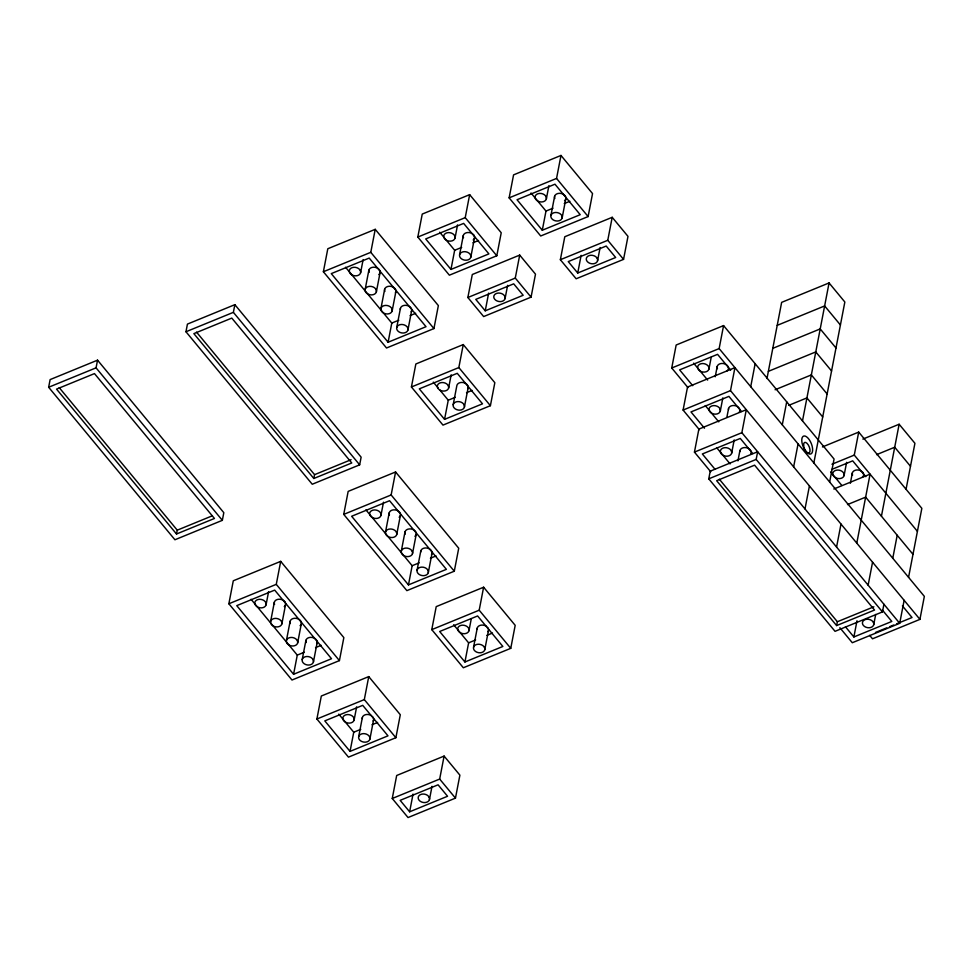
<?xml version="1.0" encoding="UTF-8"?>
<svg xmlns="http://www.w3.org/2000/svg" width="973" height="973" viewBox="0 0 973 973"><rect width="100%" height="100%" fill="white"/><g stroke="black" fill="none" stroke-linecap="round" stroke-linejoin="round"><path stroke-width="1.46" d="M48.65 387.254L50.122 379.592L97.543 360.168L223.814 512.674L222.343 520.336L174.933 539.76L48.65 387.254L96.059 367.843L97.543 360.168M185.965 331.757L187.436 324.094L234.858 304.671L361.129 457.176L359.657 464.839L312.248 484.25L185.965 331.757L233.374 312.345L234.858 304.671M176.514 533.995L56.543 389.127L94.478 373.596L214.449 518.463L176.514 533.995L177.256 530.163L59.219 387.631M228.862 603.771L233.289 580.784L280.698 561.36L343.846 637.607L339.419 660.606L291.997 680.018L228.862 603.771L276.271 584.347L280.698 561.36M323.377 271.747L327.804 248.747L375.225 229.336L438.361 305.583L433.934 328.57L386.524 347.993L323.377 271.747L370.786 252.323L375.225 229.336M266.055 604.865L268.609 591.596M270.652 621.382L274.337 602.226M281.842 623.924L285.539 604.768M313.829 478.497L193.858 333.63L231.793 318.098L351.764 462.966L313.829 478.497L314.571 474.666L196.534 332.134M286.427 640.441L290.124 621.285M360.582 272.841L363.136 259.572M365.167 289.358L368.852 270.19M297.629 642.983L301.314 623.827M293.591 674.265L236.755 605.644L274.69 590.112L331.513 658.733L293.591 674.265L297.276 655.109L251.046 599.271M302.214 659.512L305.911 640.343M376.356 291.9L380.054 272.732M380.954 308.417L384.639 289.261M313.415 662.054L317.101 642.885M343.737 514.389L348.164 491.389L395.585 471.978L458.721 548.225L454.294 571.212L406.884 590.635L343.737 514.389L391.146 494.965L395.585 471.978M392.143 310.959L395.841 291.803M388.105 342.241L331.282 273.62L369.205 258.076L426.028 326.697L388.105 342.241L391.791 323.072L345.561 267.247M316.894 719.011L321.321 696.023L368.743 676.6L400.304 714.729L395.877 737.716L348.468 757.14L316.894 719.011L364.316 699.599L368.743 676.6M396.729 327.475L400.426 308.319M417.818 237.059L422.246 214.072L469.655 194.649L501.229 232.766L496.802 255.765L449.38 275.189L417.818 237.059L465.228 217.636L469.655 194.649M407.93 330.017L411.615 310.861M380.942 515.483L383.496 502.214M411.421 386.986L415.848 363.987L463.257 344.576L494.831 382.693L490.404 405.692L442.983 425.104L411.421 386.986L458.83 367.563L463.257 344.576M385.527 532L389.212 512.832M354.099 720.105L356.653 706.836M350.049 751.387L324.8 720.884L362.722 705.352L387.984 735.843L350.049 751.387L353.746 732.219L338.774 714.146M396.716 534.542L400.414 515.374M358.684 736.622L362.37 717.466M455.011 238.154L457.565 224.885M450.973 269.436L425.712 238.932L463.647 223.401L488.896 253.892L450.973 269.436L454.659 250.268L439.687 232.194M401.314 551.059L404.999 531.903M459.597 254.671L463.294 235.515M369.886 739.164L373.571 720.008M412.503 553.601L416.201 534.445M470.798 257.213L474.483 238.057M408.465 584.882L351.642 516.262L389.565 500.718L446.388 569.339L408.465 584.882L412.151 565.714L365.921 509.888M448.614 388.081L451.168 374.812M444.564 419.351L419.314 388.859L457.249 373.316L482.499 403.819L444.564 419.351L448.261 400.195L439.845 390.027M467.867 297.507L472.294 274.508L519.704 255.096L535.491 274.155L531.063 297.142L483.654 316.566L467.867 297.507L515.276 278.083L519.704 255.096M417.089 570.117L420.786 550.961M453.199 404.598L456.884 385.442A5.741 4.22 10.9 0 1 461.311 382.45A5.741 4.22 10.9 0 1 467.186 384.712L467.867 385.77A5.741 4.22 10.9 0 1 467.624 388.993M428.29 572.659L431.976 553.503M464.401 407.14L468.086 387.984M485.235 310.813L475.773 299.38L513.695 283.836L523.17 295.281L485.235 310.813L488.641 293.128M392.253 798.492L396.68 775.493L444.102 756.082L459.888 775.14L455.461 798.128L408.04 817.551L392.253 798.492L439.674 779.069L444.102 756.082M509.134 197.86L513.574 174.872L560.983 155.449L592.545 193.578L588.118 216.565L540.708 235.989L509.134 197.86L556.556 178.436L560.983 155.449M431.781 629.628L436.208 606.629L483.617 587.218L515.191 625.335L510.764 648.334L463.343 667.758L431.781 629.628L479.19 610.205L483.617 587.218M505.072 298.602L507.626 285.332M409.633 811.798L400.158 800.353L438.081 784.822L447.556 796.255L409.633 811.798L413.039 794.114M429.458 799.575L432.012 786.318M546.34 198.954L548.894 185.685M542.289 230.236L517.04 199.733L554.963 184.201L580.224 214.692L542.289 230.236L545.987 211.068L531.015 192.995M468.974 630.723L471.248 618.925M464.924 661.993L439.674 631.501L477.609 615.958L502.859 646.461L464.924 661.993L468.621 642.837L453.649 624.763M550.925 215.471L554.61 196.315M473.559 647.24L477.244 628.084M562.126 218.013L565.812 198.857M484.761 649.782L488.446 630.626M560.363 259.718L564.79 236.731L612.199 217.307L627.986 236.366L623.559 259.365L576.15 278.777L560.363 259.718L607.772 240.295L612.199 217.307M577.731 273.024L568.256 261.591L606.191 246.047L615.666 257.492L577.731 273.024L581.136 255.34M597.556 260.813L600.11 247.543M687.996 387.643L671.735 368.001L676.162 345.014L723.571 325.59L834.068 459.025L829.641 482.012M699.356 429.701L683.095 410.059L687.522 387.059L734.931 367.648L730.504 390.635L919.923 619.375L872.513 638.799L869.643 635.333M708.928 369.095L711.202 357.298M710.716 471.747L694.442 452.117L698.869 429.117L746.291 409.694L741.864 432.693L899.709 623.316L852.299 642.727L839.857 627.707M919.923 619.375L924.35 596.388L719.144 348.577L723.571 325.59M715.216 376.77L717.21 366.456M720.288 411.153L722.842 397.884M708.758 478.838L710.229 471.175L757.639 451.752L756.167 459.414L882.45 611.908L835.041 631.331L708.758 478.838L756.167 459.414M726.867 417.356L728.57 408.514M731.647 453.199L734.201 439.942M750.718 386.707L755.145 363.707M737.935 460.886L739.918 450.56M766.979 378.521L781.647 302.36L829.069 282.936L844.844 302.007L813.854 462.953M782.28 424.824L786.707 401.837M793.64 466.882L798.067 443.895M802.494 420.895L829.069 282.936M804.999 508.94L809.427 485.941M844.065 475.602L846.619 462.333M836.573 547.057L841 524.07M917.417 531.343L854.282 455.096L858.709 432.097L822.453 446.948M850.353 483.277L852.348 472.963M836.622 625.578L716.651 480.711L754.586 465.167L874.545 610.047L836.622 625.578L837.364 621.747L719.327 479.215M856.787 543.129L870.069 474.155L833.812 489.005M882.462 610.144L891.815 621.443L853.88 636.974L857.006 620.762M868.135 585.187L872.562 562.199M881.429 516.213L899.137 424.24L862.881 439.091M873.705 624.763L875.7 614.437M882.45 611.908L883.922 604.245M892.776 558.259L897.203 535.272M906.058 489.285L914.924 443.299L899.137 424.24M899.709 623.316L904.136 600.317M908.563 577.33L921.845 508.344L858.709 432.097M545.987 211.068L553.005 208.198M564.243 203.588L569.862 201.289M454.659 250.268L461.689 247.397M472.927 242.788L478.546 240.489M391.791 323.072L398.821 320.202M410.059 315.593L415.678 313.294M448.261 400.195L455.279 397.312M466.517 392.715L472.136 390.416M177.256 530.163L212.369 515.787M314.571 474.666L351.095 459.706M671.735 368.001L719.144 348.577M777.22 325.359L824.642 305.936L840.417 324.994M772.793 348.346L820.215 328.923L835.989 347.993M768.366 371.345L815.775 351.922L831.562 370.981M683.095 410.059L730.504 390.635M775.092 389.759L811.348 374.909L827.135 393.98M788.799 405.327L806.921 397.908L822.708 416.967M412.151 565.714L419.181 562.844M430.419 558.234L436.038 555.936M694.442 452.117L741.864 432.693M297.276 655.109L304.306 652.226M315.544 647.629L321.163 645.318M831.964 464.23L854.282 455.096M831.623 469.473L852.701 460.849L865.788 476.661M876.576 454.659L894.71 447.227L910.497 466.286M468.621 642.837L475.639 639.954M486.877 635.357L492.496 633.058M847.507 504.573L865.642 497.142L912.99 554.33M353.746 732.219L360.764 729.349M372.002 724.739L377.621 722.44M837.364 621.747L873.888 606.787M875.493 632.474L886.731 627.865M889.541 626.721L893.761 624.994M896.571 623.839L912.029 617.514L902.397 605.875M830.614 471.905L841.84 485.466M730.662 370.154L717.563 354.342L679.628 369.874L692.727 385.685M556.556 178.436L588.118 216.565M607.772 240.295L623.559 259.365M741.438 411.506L728.923 396.388L690.988 411.932L704.476 428.205M693.615 363.136L707.639 380.078M752.798 453.564L740.271 438.446L702.348 453.977L714.863 469.108M705.267 405.559L718.755 421.844M716.627 447.616L730.115 463.902M845.464 626.807L853.88 636.974M465.228 217.636L496.802 255.765M515.276 278.083L531.063 297.142M370.786 252.323L433.934 328.57M458.83 367.563L490.404 405.692M433.289 382.121L437.972 387.765M391.146 494.965L454.294 571.212M233.374 312.345L359.657 464.839M479.19 610.205L510.764 648.334M439.674 779.069L455.461 798.128M276.271 584.347L339.419 660.606M96.059 367.843L222.343 520.336M364.316 699.599L395.877 737.716M862.674 472.294L863.319 473.292A5.741 4.22 10.9 0 1 862.26 477.378M473.62 234.846L474.265 235.843A5.741 4.22 10.9 0 1 473.206 239.93M487.546 627.354L488.227 628.412A5.741 4.22 10.9 0 1 487.984 631.635M372.671 716.748L373.34 717.794A5.741 4.22 10.9 0 1 373.109 721.017M284.675 601.557L285.308 602.555A5.741 4.22 10.9 0 1 284.262 606.641M852.567 475.177A5.741 4.22 10.9 0 1 855.364 470.214A5.741 4.22 10.9 0 1 862.637 472.246M727.135 370.871A5.741 4.22 10.9 0 0 728.181 366.785L727.512 365.739A5.741 4.22 10.9 0 0 720.227 363.707A5.741 4.22 10.9 0 0 717.429 368.67M739.298 412.066A5.741 4.22 10.9 0 0 739.541 408.842L738.86 407.784A5.741 4.22 10.9 0 0 732.268 405.607A5.741 4.22 10.9 0 0 728.485 409.609M750.657 454.123A5.741 4.22 10.9 0 0 750.888 450.888L750.219 449.842A5.741 4.22 10.9 0 0 743.627 447.665A5.741 4.22 10.9 0 0 739.845 451.667M564.535 200.73A5.741 4.22 10.9 0 0 565.593 196.643L564.948 195.646A5.741 4.22 10.9 0 0 557.638 193.566A5.741 4.22 10.9 0 0 554.841 198.528M463.513 237.728A5.741 4.22 10.9 0 1 466.31 232.766A5.741 4.22 10.9 0 1 473.583 234.797M411.153 311.871A5.741 4.22 10.9 0 0 411.397 308.648L410.728 307.602A5.741 4.22 10.9 0 0 404.136 305.413A5.741 4.22 10.9 0 0 400.341 309.414M395.379 292.812A5.741 4.22 10.9 0 0 395.61 289.589L394.941 288.543A5.741 4.22 10.9 0 0 387.655 286.512A5.741 4.22 10.9 0 0 384.87 291.474M378.777 274.605A5.741 4.22 10.9 0 0 379.823 270.518L379.154 269.472A5.741 4.22 10.9 0 0 371.881 267.453A5.741 4.22 10.9 0 0 369.083 272.404M431.513 554.513A5.741 4.22 10.9 0 0 431.757 551.29L431.088 550.244A5.741 4.22 10.9 0 0 424.496 548.054A5.741 4.22 10.9 0 0 420.701 552.068M414.924 536.318A5.741 4.22 10.9 0 0 415.97 532.231L415.301 531.185A5.741 4.22 10.9 0 0 408.015 529.154A5.741 4.22 10.9 0 0 405.23 534.116M399.137 517.247A5.741 4.22 10.9 0 0 400.183 513.16L399.55 512.175A5.741 4.22 10.9 0 0 392.241 510.095A5.741 4.22 10.9 0 0 389.443 515.045M477.171 629.178A5.741 4.22 10.9 0 1 480.273 625.335A5.741 4.22 10.9 0 1 486.561 626.442M362.297 718.56A5.741 4.22 10.9 0 1 365.398 714.717A5.741 4.22 10.9 0 1 371.686 715.836M316.639 643.907A5.741 4.22 10.9 0 0 316.882 640.672L316.201 639.626A5.741 4.22 10.9 0 0 308.928 637.607A5.741 4.22 10.9 0 0 306.13 642.557M300.049 625.7A5.741 4.22 10.9 0 0 301.095 621.613L300.426 620.567A5.741 4.22 10.9 0 0 293.141 618.536A5.741 4.22 10.9 0 0 290.343 623.498M274.568 604.44A5.741 4.22 10.9 0 1 277.354 599.477A5.741 4.22 10.9 0 1 284.639 601.509M807.262 452.798L805.863 451.326A9.633 4.354 67.7 0 1 802.993 436.451A9.633 4.354 67.7 0 1 812.102 445.962A9.633 4.354 67.7 0 1 807.262 452.798M843.834 473.389L843.165 472.343A5.741 4.22 10.9 0 0 835.892 470.312A5.741 4.22 10.9 0 0 833.095 475.274L833.764 476.32A5.741 4.22 10.9 0 0 841.037 478.351A5.741 4.22 10.9 0 0 843.834 473.389M873.486 622.55L872.805 621.504A5.741 4.22 10.9 0 0 865.532 619.473A5.741 4.22 10.9 0 0 862.735 624.435L863.416 625.481A5.741 4.22 10.9 0 0 870.689 627.5A5.741 4.22 10.9 0 0 873.486 622.55M708.709 366.882L708.028 365.836A5.741 4.22 10.9 0 0 700.755 363.805A5.741 4.22 10.9 0 0 697.957 368.767L698.626 369.813A5.741 4.22 10.9 0 0 705.912 371.832A5.741 4.22 10.9 0 0 708.709 366.882M720.056 408.94L719.388 407.882A5.741 4.22 10.9 0 0 712.114 405.863A5.741 4.22 10.9 0 0 709.317 410.825L709.986 411.871A5.741 4.22 10.9 0 0 717.259 413.89A5.741 4.22 10.9 0 0 720.056 408.94M731.416 450.986L730.747 449.94A5.741 4.22 10.9 0 0 723.474 447.921A5.741 4.22 10.9 0 0 720.677 452.871L721.346 453.929A5.741 4.22 10.9 0 0 728.619 455.948A5.741 4.22 10.9 0 0 731.416 450.986M597.337 258.599L596.668 257.553A5.741 4.22 10.9 0 0 589.383 255.522A5.741 4.22 10.9 0 0 586.585 260.484L587.266 261.53A5.741 4.22 10.9 0 0 594.539 263.549A5.741 4.22 10.9 0 0 597.337 258.599M561.895 215.799L561.226 214.753A5.741 4.22 10.9 0 0 553.953 212.734A5.741 4.22 10.9 0 0 551.156 217.684L551.825 218.73A5.741 4.22 10.9 0 0 559.098 220.762A5.741 4.22 10.9 0 0 561.895 215.799M546.108 196.741L545.439 195.695A5.741 4.22 10.9 0 0 538.166 193.663A5.741 4.22 10.9 0 0 535.369 198.626L536.038 199.672A5.741 4.22 10.9 0 0 543.311 201.703A5.741 4.22 10.9 0 0 546.108 196.741M504.841 296.388L504.172 295.342A5.741 4.22 10.9 0 0 496.887 293.311A5.741 4.22 10.9 0 0 494.089 298.273L494.771 299.319A5.741 4.22 10.9 0 0 502.044 301.338A5.741 4.22 10.9 0 0 504.841 296.388M470.567 254.999L469.898 253.953A5.741 4.22 10.9 0 0 462.625 251.934A5.741 4.22 10.9 0 0 459.828 256.884L460.497 257.93A5.741 4.22 10.9 0 0 467.77 259.961A5.741 4.22 10.9 0 0 470.567 254.999M454.792 235.94L454.111 234.894A5.741 4.22 10.9 0 0 446.838 232.863A5.741 4.22 10.9 0 0 444.041 237.826L444.71 238.872A5.741 4.22 10.9 0 0 451.995 240.89A5.741 4.22 10.9 0 0 454.792 235.94M464.17 404.926L463.501 403.88A5.741 4.22 10.9 0 0 456.228 401.849A5.741 4.22 10.9 0 0 453.43 406.811L454.099 407.857A5.741 4.22 10.9 0 0 461.372 409.888A5.741 4.22 10.9 0 0 464.17 404.926M448.383 385.867L447.714 384.822A5.741 4.22 10.9 0 0 440.441 382.79A5.741 4.22 10.9 0 0 437.643 387.753L438.312 388.799A5.741 4.22 10.9 0 0 445.585 390.818A5.741 4.22 10.9 0 0 448.383 385.867M407.711 327.804L407.03 326.758A5.741 4.22 10.9 0 0 399.757 324.739A5.741 4.22 10.9 0 0 396.96 329.689L397.629 330.747A5.741 4.22 10.9 0 0 404.914 332.766A5.741 4.22 10.9 0 0 407.711 327.804M391.924 308.745L391.243 307.699A5.741 4.22 10.9 0 0 383.97 305.668A5.741 4.22 10.9 0 0 381.173 310.63L381.842 311.676A5.741 4.22 10.9 0 0 389.127 313.707A5.741 4.22 10.9 0 0 391.924 308.745M376.137 289.686L375.469 288.64A5.741 4.22 10.9 0 0 368.183 286.609A5.741 4.22 10.9 0 0 365.386 291.572L366.067 292.618A5.741 4.22 10.9 0 0 373.34 294.637A5.741 4.22 10.9 0 0 376.137 289.686M360.351 270.628L359.682 269.57A5.741 4.22 10.9 0 0 352.396 267.551A5.741 4.22 10.9 0 0 349.599 272.513L350.28 273.559A5.741 4.22 10.9 0 0 357.553 275.578A5.741 4.22 10.9 0 0 360.351 270.628M484.53 647.568L483.861 646.522A5.741 4.22 10.9 0 0 476.588 644.491A5.741 4.22 10.9 0 0 473.79 649.453L474.459 650.499A5.741 4.22 10.9 0 0 481.732 652.53A5.741 4.22 10.9 0 0 484.53 647.568M468.743 628.509L468.074 627.463A5.741 4.22 10.9 0 0 460.801 625.432A5.741 4.22 10.9 0 0 458.003 630.395L458.672 631.441A5.741 4.22 10.9 0 0 465.945 633.459A5.741 4.22 10.9 0 0 468.743 628.509M428.071 570.446L427.39 569.4A5.741 4.22 10.9 0 0 420.117 567.381A5.741 4.22 10.9 0 0 417.32 572.331L417.989 573.389A5.741 4.22 10.9 0 0 425.274 575.408A5.741 4.22 10.9 0 0 428.071 570.446M412.284 551.387L411.603 550.341A5.741 4.22 10.9 0 0 404.33 548.322A5.741 4.22 10.9 0 0 401.533 553.272L402.202 554.318A5.741 4.22 10.9 0 0 409.487 556.349A5.741 4.22 10.9 0 0 412.284 551.387M396.498 532.328L395.829 531.282A5.741 4.22 10.9 0 0 388.543 529.251A5.741 4.22 10.9 0 0 385.746 534.213L386.427 535.259A5.741 4.22 10.9 0 0 393.7 537.278A5.741 4.22 10.9 0 0 396.498 532.328M380.711 513.27L380.042 512.212A5.741 4.22 10.9 0 0 372.756 510.193A5.741 4.22 10.9 0 0 369.959 515.155L370.64 516.201A5.741 4.22 10.9 0 0 377.913 518.22A5.741 4.22 10.9 0 0 380.711 513.27M429.227 797.374L428.558 796.315A5.741 4.22 10.9 0 0 421.285 794.296A5.741 4.22 10.9 0 0 418.487 799.247L419.156 800.305A5.741 4.22 10.9 0 0 426.429 802.324A5.741 4.22 10.9 0 0 429.227 797.374M369.655 736.95L368.986 735.904A5.741 4.22 10.9 0 0 361.701 733.885A5.741 4.22 10.9 0 0 358.915 738.835L359.584 739.894A5.741 4.22 10.9 0 0 366.857 741.913A5.741 4.22 10.9 0 0 369.655 736.95M353.868 717.892L353.199 716.846A5.741 4.22 10.9 0 0 345.926 714.814A5.741 4.22 10.9 0 0 343.128 719.777L343.797 720.823A5.741 4.22 10.9 0 0 351.071 722.854A5.741 4.22 10.9 0 0 353.868 717.892M313.184 659.84L312.515 658.794A5.741 4.22 10.9 0 0 305.242 656.763A5.741 4.22 10.9 0 0 302.445 661.725L303.114 662.771A5.741 4.22 10.9 0 0 310.387 664.79A5.741 4.22 10.9 0 0 313.184 659.84M297.41 640.769L296.729 639.723A5.741 4.22 10.9 0 0 289.455 637.704A5.741 4.22 10.9 0 0 286.658 642.654L287.327 643.712A5.741 4.22 10.9 0 0 294.612 645.731A5.741 4.22 10.9 0 0 297.41 640.769M281.623 621.711L280.942 620.665A5.741 4.22 10.9 0 0 273.668 618.646A5.741 4.22 10.9 0 0 270.871 623.596L271.54 624.642A5.741 4.22 10.9 0 0 278.825 626.673A5.741 4.22 10.9 0 0 281.623 621.711M265.836 602.652L265.167 601.606A5.741 4.22 10.9 0 0 257.881 599.575A5.741 4.22 10.9 0 0 255.084 604.537L255.765 605.583A5.741 4.22 10.9 0 0 263.038 607.614A5.741 4.22 10.9 0 0 265.836 602.652M803.576 445.038A5.729 2.591 67.7 0 0 808.514 453.114A5.729 2.591 67.7 0 0 808.332 445.014A5.729 2.591 67.7 0 0 803.576 445.038"/></g></svg>
